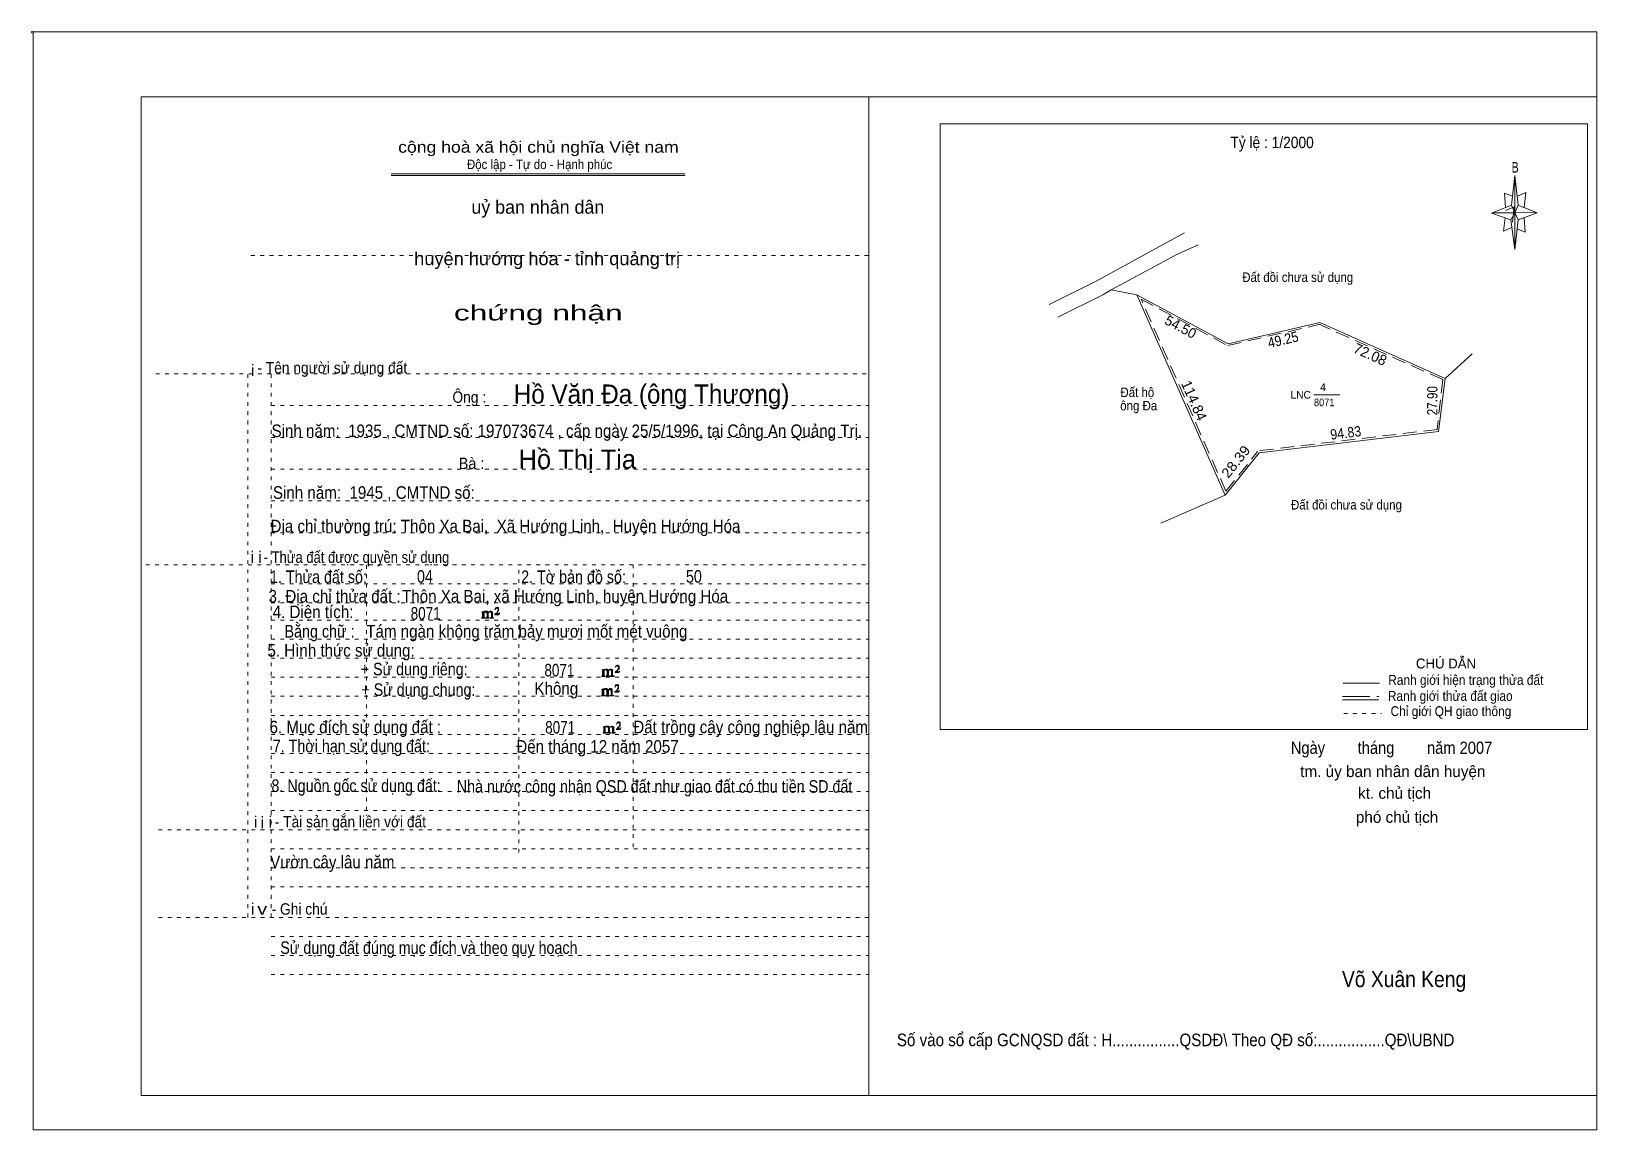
# Model space of a CAD drawing. Header units: centimetres. Extents: x -1.6 to 39.5, y -3.3 to 25.5.
import ezdxf
from ezdxf.enums import TextEntityAlignment as Align

# ---------------------------------------------------------------- set-up
doc = ezdxf.new("R2010")
doc.units = ezdxf.units.CM
doc.header["$LTSCALE"] = 0.12
for name, pattern in [('DOTTED', [1.5, 0.3, -1.2]), ('LONG_DASHED', [7.5, 6, -1.5]), ('MEDIUM_DASHED', [4.5, 3, -1.5])]:
    doc.linetypes.add(name, pattern=pattern)
for name, color, linetype, lineweight in [('1', 7, 'DOTTED', 13), ('10', 7, 'Continuous', 13), ('4', 7, 'Continuous', 13), ('5', 7, 'Continuous', 13), ('50', 7, 'Continuous', 13)]:
    doc.layers.add(name, color=color, linetype=linetype, lineweight=lineweight)

msp = doc.modelspace()

# ---------------------------------------------------------------- hatches: boundary and pattern name
at = {"layer": '50'}
for points in [[(10.27, 10.13), (10.27, 10.12), (10.27, 10.11), (10.25, 10.11), (10.24, 10.11), (10.24, 10.1), (10.33, 10.1), (10.33, 10.11), (10.32, 10.11), (10.31, 10.11), (10.31, 10.12), (10.31, 10.13), (10.31, 10.24), (10.31, 10.25), (10.32, 10.26), (10.34, 10.26), (10.35, 10.26), (10.36, 10.26), (10.37, 10.25), (10.39, 10.22), (10.39, 10.13), (10.37, 10.12), (10.37, 10.11), (10.36, 10.11), (10.35, 10.11), (10.35, 10.1), (10.44, 10.1), (10.44, 10.11), (10.43, 10.11), (10.42, 10.11), (10.42, 10.12), (10.42, 10.13), (10.42, 10.24), (10.44, 10.26), (10.45, 10.26), (10.46, 10.26), (10.49, 10.26), (10.49, 10.25), (10.5, 10.24), (10.5, 10.22), (10.5, 10.13), (10.5, 10.12), (10.49, 10.11), (10.49, 10.11), (10.47, 10.11), (10.47, 10.1), (10.56, 10.1), (10.56, 10.11), (10.55, 10.11), (10.54, 10.11), (10.53, 10.12), (10.53, 10.13), (10.53, 10.2), (10.53, 10.25), (10.53, 10.26), (10.52, 10.27), (10.5, 10.28), (10.47, 10.28), (10.46, 10.28), (10.44, 10.27), (10.41, 10.25), (10.41, 10.26), (10.4, 10.28), (10.39, 10.28), (10.37, 10.28), (10.35, 10.28), (10.34, 10.28), (10.32, 10.26), (10.31, 10.26), (10.31, 10.25), (10.31, 10.25), (10.31, 10.26), (10.31, 10.28), (10.24, 10.26), (10.24, 10.26), (10.25, 10.26), (10.27, 10.25), (10.27, 10.24), (10.27, 10.23)], [(10.69, 10.19), (10.72, 10.24), (10.72, 10.24), (10.71, 10.22), (10.69, 10.22), (10.68, 10.22), (10.63, 10.22), (10.66, 10.26), (10.67, 10.27), (10.69, 10.28), (10.69, 10.3), (10.69, 10.32), (10.69, 10.34), (10.69, 10.35), (10.69, 10.37), (10.68, 10.38), (10.67, 10.38), (10.66, 10.39), (10.65, 10.39), (10.63, 10.38), (10.63, 10.38), (10.62, 10.37), (10.61, 10.35), (10.59, 10.33), (10.61, 10.33), (10.61, 10.35), (10.62, 10.35), (10.63, 10.36), (10.65, 10.36), (10.66, 10.36), (10.67, 10.35), (10.68, 10.35), (10.68, 10.32), (10.68, 10.3), (10.66, 10.28), (10.66, 10.26), (10.65, 10.25), (10.59, 10.2), (10.59, 10.19)], [(13.42, 8.61), (13.42, 8.6), (13.42, 8.59), (13.41, 8.59), (13.4, 8.59), (13.4, 8.57), (13.48, 8.57), (13.48, 8.59), (13.47, 8.59), (13.46, 8.59), (13.46, 8.6), (13.46, 8.61), (13.46, 8.72), (13.46, 8.73), (13.47, 8.74), (13.5, 8.74), (13.51, 8.74), (13.52, 8.74), (13.53, 8.73), (13.54, 8.69), (13.54, 8.61), (13.53, 8.6), (13.53, 8.59), (13.52, 8.59), (13.51, 8.59), (13.51, 8.57), (13.6, 8.57), (13.6, 8.59), (13.58, 8.59), (13.57, 8.59), (13.57, 8.6), (13.57, 8.61), (13.57, 8.72), (13.6, 8.74), (13.61, 8.74), (13.62, 8.74), (13.64, 8.74), (13.64, 8.73), (13.65, 8.72), (13.65, 8.69), (13.65, 8.61), (13.65, 8.6), (13.64, 8.59), (13.64, 8.59), (13.63, 8.59), (13.63, 8.57), (13.72, 8.57), (13.72, 8.59), (13.7, 8.59), (13.69, 8.59), (13.68, 8.6), (13.68, 8.61), (13.68, 8.68), (13.68, 8.73), (13.68, 8.74), (13.67, 8.75), (13.65, 8.76), (13.63, 8.76), (13.62, 8.76), (13.6, 8.75), (13.56, 8.73), (13.56, 8.74), (13.55, 8.76), (13.54, 8.76), (13.53, 8.76), (13.51, 8.76), (13.5, 8.76), (13.47, 8.74), (13.46, 8.74), (13.46, 8.73), (13.46, 8.73), (13.46, 8.74), (13.46, 8.76), (13.4, 8.74), (13.4, 8.74), (13.41, 8.74), (13.42, 8.73), (13.42, 8.72), (13.42, 8.71)], [(13.85, 8.67), (13.87, 8.72), (13.87, 8.72), (13.86, 8.69), (13.85, 8.69), (13.84, 8.69), (13.78, 8.69), (13.82, 8.74), (13.83, 8.75), (13.85, 8.76), (13.85, 8.78), (13.85, 8.79), (13.85, 8.82), (13.85, 8.83), (13.85, 8.85), (13.84, 8.86), (13.83, 8.86), (13.82, 8.87), (13.8, 8.87), (13.78, 8.86), (13.78, 8.86), (13.77, 8.85), (13.76, 8.83), (13.75, 8.81), (13.76, 8.81), (13.76, 8.83), (13.77, 8.83), (13.78, 8.84), (13.8, 8.84), (13.82, 8.84), (13.83, 8.83), (13.84, 8.83), (13.84, 8.79), (13.84, 8.78), (13.82, 8.76), (13.82, 8.74), (13.8, 8.73), (13.75, 8.68), (13.75, 8.67)], [(13.41, 8.09), (13.41, 8.08), (13.41, 8.07), (13.4, 8.07), (13.39, 8.07), (13.39, 8.06), (13.48, 8.06), (13.48, 8.07), (13.47, 8.07), (13.45, 8.07), (13.45, 8.08), (13.45, 8.09), (13.45, 8.2), (13.45, 8.21), (13.47, 8.23), (13.49, 8.23), (13.5, 8.23), (13.51, 8.23), (13.52, 8.21), (13.53, 8.18), (13.53, 8.09), (13.52, 8.08), (13.52, 8.07), (13.51, 8.07), (13.5, 8.07), (13.5, 8.06), (13.59, 8.06), (13.59, 8.07), (13.58, 8.07), (13.57, 8.07), (13.57, 8.08), (13.57, 8.09), (13.57, 8.2), (13.59, 8.23), (13.6, 8.23), (13.61, 8.23), (13.63, 8.23), (13.63, 8.21), (13.64, 8.2), (13.64, 8.18), (13.64, 8.09), (13.64, 8.08), (13.63, 8.07), (13.63, 8.07), (13.62, 8.07), (13.62, 8.06), (13.71, 8.06), (13.71, 8.07), (13.7, 8.07), (13.69, 8.07), (13.67, 8.08), (13.67, 8.09), (13.67, 8.17), (13.67, 8.21), (13.67, 8.23), (13.66, 8.24), (13.64, 8.25), (13.62, 8.25), (13.61, 8.25), (13.59, 8.24), (13.55, 8.21), (13.55, 8.23), (13.54, 8.25), (13.53, 8.25), (13.52, 8.25), (13.5, 8.25), (13.49, 8.25), (13.47, 8.23), (13.45, 8.23), (13.45, 8.21), (13.45, 8.21), (13.45, 8.23), (13.45, 8.25), (13.39, 8.23), (13.39, 8.23), (13.4, 8.23), (13.41, 8.21), (13.41, 8.2), (13.41, 8.19)], [(13.84, 8.16), (13.86, 8.2), (13.86, 8.2), (13.85, 8.18), (13.84, 8.18), (13.83, 8.18), (13.77, 8.18), (13.81, 8.23), (13.82, 8.24), (13.84, 8.25), (13.84, 8.27), (13.84, 8.28), (13.84, 8.3), (13.84, 8.31), (13.84, 8.34), (13.83, 8.35), (13.82, 8.35), (13.81, 8.36), (13.8, 8.36), (13.77, 8.35), (13.77, 8.35), (13.76, 8.34), (13.75, 8.31), (13.74, 8.29), (13.75, 8.29), (13.75, 8.31), (13.76, 8.31), (13.77, 8.33), (13.8, 8.33), (13.81, 8.33), (13.82, 8.31), (13.83, 8.31), (13.83, 8.28), (13.83, 8.27), (13.81, 8.25), (13.81, 8.23), (13.8, 8.21), (13.74, 8.17), (13.74, 8.16)], [(13.45, 7.12), (13.45, 7.11), (13.45, 7.1), (13.44, 7.1), (13.43, 7.1), (13.43, 7.08), (13.51, 7.08), (13.51, 7.1), (13.5, 7.1), (13.49, 7.1), (13.49, 7.11), (13.49, 7.12), (13.49, 7.23), (13.49, 7.24), (13.5, 7.25), (13.53, 7.25), (13.54, 7.25), (13.55, 7.25), (13.56, 7.24), (13.57, 7.2), (13.57, 7.12), (13.56, 7.11), (13.56, 7.1), (13.55, 7.1), (13.54, 7.1), (13.54, 7.08), (13.63, 7.08), (13.63, 7.1), (13.61, 7.1), (13.6, 7.1), (13.6, 7.11), (13.6, 7.12), (13.6, 7.23), (13.63, 7.25), (13.64, 7.25), (13.65, 7.25), (13.67, 7.25), (13.67, 7.24), (13.68, 7.23), (13.68, 7.2), (13.68, 7.12), (13.68, 7.11), (13.67, 7.1), (13.67, 7.1), (13.66, 7.1), (13.66, 7.08), (13.75, 7.08), (13.75, 7.1), (13.73, 7.1), (13.72, 7.1), (13.71, 7.11), (13.71, 7.12), (13.71, 7.19), (13.71, 7.24), (13.71, 7.25), (13.7, 7.26), (13.68, 7.27), (13.66, 7.27), (13.65, 7.27), (13.63, 7.26), (13.59, 7.24), (13.59, 7.25), (13.58, 7.27), (13.57, 7.27), (13.56, 7.27), (13.54, 7.27), (13.53, 7.27), (13.5, 7.25), (13.49, 7.25), (13.49, 7.24), (13.49, 7.24), (13.49, 7.25), (13.49, 7.27), (13.43, 7.25), (13.43, 7.25), (13.44, 7.25), (13.45, 7.24), (13.45, 7.23), (13.45, 7.22)], [(13.88, 7.18), (13.9, 7.23), (13.9, 7.23), (13.89, 7.2), (13.88, 7.2), (13.87, 7.2), (13.81, 7.2), (13.85, 7.25), (13.86, 7.26), (13.88, 7.27), (13.88, 7.29), (13.88, 7.3), (13.88, 7.33), (13.88, 7.34), (13.88, 7.36), (13.87, 7.37), (13.86, 7.37), (13.85, 7.38), (13.83, 7.38), (13.81, 7.37), (13.81, 7.37), (13.8, 7.36), (13.79, 7.34), (13.78, 7.32), (13.79, 7.32), (13.79, 7.34), (13.8, 7.34), (13.81, 7.35), (13.83, 7.35), (13.85, 7.35), (13.86, 7.34), (13.87, 7.34), (13.87, 7.3), (13.87, 7.29), (13.85, 7.27), (13.85, 7.25), (13.83, 7.24), (13.78, 7.19), (13.78, 7.18)]]:
    msp.add_hatch(color=256, dxfattribs=at).paths.add_polyline_path(points)

# ---------------------------------------------------------------- linework, layer by layer
at = {"layer": '1', "linetype": 'Continuous'}
for p, q in [((1.31, -2.42), (1.31, 23.78)), ((1.31, 23.78), (39.51, 23.78)), ((20.41, -2.42), (20.41, 23.78)), ((39.51, -2.42), (39.51, 23.78)), ((7.87, 21.76), (15.58, 21.76)), ((7.87, 21.71), (15.59, 21.71)), ((37.26, 20.55), (36.75, 20.72)), ((1.31, -2.42), (39.51, -2.42))]:
    msp.add_line(p, q, dxfattribs=at)
at = {"layer": '1'}
for p, q in [((4.19, 19.61), (20.41, 19.61)), ((1.69, 16.51), (20.41, 16.51)), ((4.11, 2.25), (4.11, 16.51)), ((4.72, 2.25), (4.72, 16.51)), ((4.72, 15.68), (20.41, 15.68)), ((4.72, 14.84), (20.41, 14.84)), ((4.72, 14.01), (20.41, 14.01)), ((4.72, 13.18), (20.41, 13.18)), ((4.72, 12.34), (20.41, 12.34)), ((1.43, 11.5), (20.41, 11.5)), ((7.22, 5.05), (7.22, 11.5)), ((11.22, 3.95), (11.22, 11.5)), ((14.22, 4.09), (14.22, 11.5)), ((4.72, 11), (20.41, 11)), ((4.72, 10.5), (20.41, 10.5)), ((4.72, 10.05), (20.41, 10.05)), ((4.72, 9.55), (20.41, 9.55)), ((4.72, 9.05), (20.41, 9.05)), ((4.72, 8.55), (20.41, 8.55)), ((4.72, 8.05), (20.41, 8.05)), ((4.72, 7.55), (20.41, 7.55)), ((4.72, 7.05), (20.41, 7.05)), ((4.72, 6.55), (20.41, 6.55)), ((4.72, 6.05), (20.41, 6.05)), ((4.72, 5.55), (20.41, 5.55)), ((4.72, 5.05), (20.41, 5.05)), ((1.76, 4.55), (20.41, 4.55)), ((4.72, 4.05), (20.41, 4.05)), ((4.72, 3.55), (20.41, 3.55)), ((4.72, 3.05), (20.41, 3.05)), ((1.76, 2.25), (20.41, 2.25)), ((4.72, 1.75), (20.41, 1.75)), ((4.72, 1.25), (20.41, 1.25)), ((4.72, 0.75), (20.41, 0.75))]:
    msp.add_line(p, q, dxfattribs=at)
at = {"layer": '1', "linetype": 'Continuous'}
msp.add_lwpolyline([(-1.53, -3.32), (39.51, -3.32), (39.51, 25.48), (-1.53, 25.48)], close=True, dxfattribs=at)
msp.add_lwpolyline([(37.27, 20.35), (37.06, 20.25), (37.11, 20.6)], dxfattribs=at)
at = {"layer": '10'}
for p, q in [((28.49, 19.64), (29.05, 19.89)), ((26.77, 18.71), (27.44, 18.58)), ((29.76, 13.33), (27.44, 18.58)), ((35.53, 16.39), (32.24, 17.86)), ((36.24, 17.03), (35.53, 16.39)), ((32.09, 15.96), (32.77, 15.96)), ((29.76, 13.33), (30.65, 14.44)), ((28.07, 12.59), (29.76, 13.33))]:
    msp.add_line(p, q, dxfattribs=at)
at = {"layer": '10', "linetype": 'MEDIUM_DASHED'}
for p, q in [((29.78, 13.43), (27.55, 18.47)), ((35.47, 16.36), (32.22, 17.81)), ((29.78, 13.43), (30.61, 14.47))]:
    msp.add_line(p, q, dxfattribs=at)
at = {"layer": '10'}
for points in [[(28.69, 20.21), (26.37, 18.94), (25.14, 18.33)], [(25.37, 18), (26.55, 18.58), (26.77, 18.71), (28.49, 19.64)], [(27.44, 18.58), (29.84, 17.3), (32.24, 17.86)], [(35.53, 16.39), (35.36, 15), (30.65, 14.44)]]:
    msp.add_lwpolyline(points, dxfattribs=at)
at = {"layer": '10', "linetype": 'MEDIUM_DASHED'}
for points in [[(27.55, 18.47), (29.83, 17.25), (32.25, 17.81)], [(35.47, 16.36), (35.32, 15.05), (30.64, 14.49)]]:
    msp.add_lwpolyline(points, dxfattribs=at)
at = {"layer": '4'}
for p, q in [((32.86, 8.39), (33.81, 8.39)), ((32.84, 7.96), (33.79, 7.96))]:
    msp.add_line(p, q, dxfattribs=at)
at = {"layer": '4', "linetype": 'LONG_DASHED'}
msp.add_line((32.84, 8.04), (33.79, 8.04), dxfattribs=at)
at = {"layer": '4', "linetype": 'DOTTED'}
msp.add_line((32.87, 7.6), (33.86, 7.6), dxfattribs=at)
at = {"layer": '4'}
msp.add_lwpolyline([(22.28, 23.07), (39.27, 23.07), (39.27, 7.18), (22.28, 7.18)], close=True, dxfattribs=at)
msp.add_circle((-1.55, 25.47), 0.025, dxfattribs=at)
at = {"layer": '5'}
for p, q in [((37.27, 20.93), (37.36, 21.71)), ((37.45, 20.55), (37.36, 19.77)), ((37.45, 20.93), (37.95, 20.73)), ((37.61, 20.61), (37.63, 20.23)), ((37.63, 20.23), (37.42, 20.31))]:
    msp.add_line(p, q, dxfattribs=at)
for points in [[(37.36, 21.71), (37.45, 20.93), (37.36, 20.73)], [(37.36, 20.73), (36.77, 20.73), (37.27, 20.93), (37.45, 20.55), (37.95, 20.73), (37.36, 20.75)], [(37.36, 20.73), (37.36, 19.77), (37.26, 20.55)]]:
    msp.add_lwpolyline(points, close=True, dxfattribs=at)
for points in [[(37.3, 21.17), (37.09, 21.25), (37.12, 20.87)], [(37.43, 21.17), (37.65, 21.27), (37.61, 20.87)], [(37.36, 20.73), (37.27, 20.93), (36.77, 20.73)], [(37.12, 20.79), (37.34, 20.89), (37.3, 20.49)], [(37.36, 20.73), (37.45, 20.55), (37.95, 20.73)]]:
    msp.add_lwpolyline(points, dxfattribs=at)
at = {"layer": '50'}
for points in [[(10.27, 10.13), (10.27, 10.12), (10.27, 10.11), (10.25, 10.11), (10.24, 10.11), (10.24, 10.1), (10.33, 10.1), (10.33, 10.11), (10.32, 10.11), (10.31, 10.11), (10.31, 10.12), (10.31, 10.13), (10.31, 10.24), (10.31, 10.25), (10.32, 10.26), (10.34, 10.26), (10.35, 10.26), (10.36, 10.26), (10.37, 10.25), (10.39, 10.22), (10.39, 10.13), (10.37, 10.12), (10.37, 10.11), (10.36, 10.11), (10.35, 10.11), (10.35, 10.1), (10.44, 10.1), (10.44, 10.11), (10.43, 10.11), (10.42, 10.11), (10.42, 10.12), (10.42, 10.13), (10.42, 10.24), (10.44, 10.26), (10.45, 10.26), (10.46, 10.26), (10.49, 10.26), (10.49, 10.25), (10.5, 10.24), (10.5, 10.22), (10.5, 10.13), (10.5, 10.12), (10.49, 10.11), (10.49, 10.11), (10.47, 10.11), (10.47, 10.1), (10.56, 10.1), (10.56, 10.11), (10.55, 10.11), (10.54, 10.11), (10.53, 10.12), (10.53, 10.13), (10.53, 10.2), (10.53, 10.25), (10.53, 10.26), (10.52, 10.27), (10.5, 10.28), (10.47, 10.28), (10.46, 10.28), (10.44, 10.27), (10.41, 10.25), (10.41, 10.26), (10.4, 10.28), (10.39, 10.28), (10.37, 10.28), (10.35, 10.28), (10.34, 10.28), (10.32, 10.26), (10.31, 10.26), (10.31, 10.25), (10.31, 10.25), (10.31, 10.26), (10.31, 10.28), (10.24, 10.26), (10.24, 10.26), (10.25, 10.26), (10.27, 10.25), (10.27, 10.24), (10.27, 10.23)], [(10.69, 10.19), (10.72, 10.24), (10.72, 10.24), (10.71, 10.22), (10.69, 10.22), (10.68, 10.22), (10.63, 10.22), (10.66, 10.26), (10.67, 10.27), (10.69, 10.28), (10.69, 10.3), (10.69, 10.32), (10.69, 10.34), (10.69, 10.35), (10.69, 10.37), (10.68, 10.38), (10.67, 10.38), (10.66, 10.39), (10.65, 10.39), (10.63, 10.38), (10.63, 10.38), (10.62, 10.37), (10.61, 10.35), (10.59, 10.33), (10.61, 10.33), (10.61, 10.35), (10.62, 10.35), (10.63, 10.36), (10.65, 10.36), (10.66, 10.36), (10.67, 10.35), (10.68, 10.35), (10.68, 10.32), (10.68, 10.3), (10.66, 10.28), (10.66, 10.26), (10.65, 10.25), (10.59, 10.2), (10.59, 10.19)], [(13.42, 8.61), (13.42, 8.6), (13.42, 8.59), (13.41, 8.59), (13.4, 8.59), (13.4, 8.57), (13.48, 8.57), (13.48, 8.59), (13.47, 8.59), (13.46, 8.59), (13.46, 8.6), (13.46, 8.61), (13.46, 8.72), (13.46, 8.73), (13.47, 8.74), (13.5, 8.74), (13.51, 8.74), (13.52, 8.74), (13.53, 8.73), (13.54, 8.69), (13.54, 8.61), (13.53, 8.6), (13.53, 8.59), (13.52, 8.59), (13.51, 8.59), (13.51, 8.57), (13.6, 8.57), (13.6, 8.59), (13.58, 8.59), (13.57, 8.59), (13.57, 8.6), (13.57, 8.61), (13.57, 8.72), (13.6, 8.74), (13.61, 8.74), (13.62, 8.74), (13.64, 8.74), (13.64, 8.73), (13.65, 8.72), (13.65, 8.69), (13.65, 8.61), (13.65, 8.6), (13.64, 8.59), (13.64, 8.59), (13.63, 8.59), (13.63, 8.57), (13.72, 8.57), (13.72, 8.59), (13.7, 8.59), (13.69, 8.59), (13.68, 8.6), (13.68, 8.61), (13.68, 8.68), (13.68, 8.73), (13.68, 8.74), (13.67, 8.75), (13.65, 8.76), (13.63, 8.76), (13.62, 8.76), (13.6, 8.75), (13.56, 8.73), (13.56, 8.74), (13.55, 8.76), (13.54, 8.76), (13.53, 8.76), (13.51, 8.76), (13.5, 8.76), (13.47, 8.74), (13.46, 8.74), (13.46, 8.73), (13.46, 8.73), (13.46, 8.74), (13.46, 8.76), (13.4, 8.74), (13.4, 8.74), (13.41, 8.74), (13.42, 8.73), (13.42, 8.72), (13.42, 8.71)], [(13.85, 8.67), (13.87, 8.72), (13.87, 8.72), (13.86, 8.69), (13.85, 8.69), (13.84, 8.69), (13.78, 8.69), (13.82, 8.74), (13.83, 8.75), (13.85, 8.76), (13.85, 8.78), (13.85, 8.79), (13.85, 8.82), (13.85, 8.83), (13.85, 8.85), (13.84, 8.86), (13.83, 8.86), (13.82, 8.87), (13.8, 8.87), (13.78, 8.86), (13.78, 8.86), (13.77, 8.85), (13.76, 8.83), (13.75, 8.81), (13.76, 8.81), (13.76, 8.83), (13.77, 8.83), (13.78, 8.84), (13.8, 8.84), (13.82, 8.84), (13.83, 8.83), (13.84, 8.83), (13.84, 8.79), (13.84, 8.78), (13.82, 8.76), (13.82, 8.74), (13.8, 8.73), (13.75, 8.68), (13.75, 8.67)], [(13.41, 8.09), (13.41, 8.08), (13.41, 8.07), (13.4, 8.07), (13.39, 8.07), (13.39, 8.06), (13.48, 8.06), (13.48, 8.07), (13.47, 8.07), (13.45, 8.07), (13.45, 8.08), (13.45, 8.09), (13.45, 8.2), (13.45, 8.21), (13.47, 8.23), (13.49, 8.23), (13.5, 8.23), (13.51, 8.23), (13.52, 8.21), (13.53, 8.18), (13.53, 8.09), (13.52, 8.08), (13.52, 8.07), (13.51, 8.07), (13.5, 8.07), (13.5, 8.06), (13.59, 8.06), (13.59, 8.07), (13.58, 8.07), (13.57, 8.07), (13.57, 8.08), (13.57, 8.09), (13.57, 8.2), (13.59, 8.23), (13.6, 8.23), (13.61, 8.23), (13.63, 8.23), (13.63, 8.21), (13.64, 8.2), (13.64, 8.18), (13.64, 8.09), (13.64, 8.08), (13.63, 8.07), (13.63, 8.07), (13.62, 8.07), (13.62, 8.06), (13.71, 8.06), (13.71, 8.07), (13.7, 8.07), (13.69, 8.07), (13.67, 8.08), (13.67, 8.09), (13.67, 8.17), (13.67, 8.21), (13.67, 8.23), (13.66, 8.24), (13.64, 8.25), (13.62, 8.25), (13.61, 8.25), (13.59, 8.24), (13.55, 8.21), (13.55, 8.23), (13.54, 8.25), (13.53, 8.25), (13.52, 8.25), (13.5, 8.25), (13.49, 8.25), (13.47, 8.23), (13.45, 8.23), (13.45, 8.21), (13.45, 8.21), (13.45, 8.23), (13.45, 8.25), (13.39, 8.23), (13.39, 8.23), (13.4, 8.23), (13.41, 8.21), (13.41, 8.2), (13.41, 8.19)], [(13.84, 8.16), (13.86, 8.2), (13.86, 8.2), (13.85, 8.18), (13.84, 8.18), (13.83, 8.18), (13.77, 8.18), (13.81, 8.23), (13.82, 8.24), (13.84, 8.25), (13.84, 8.27), (13.84, 8.28), (13.84, 8.3), (13.84, 8.31), (13.84, 8.34), (13.83, 8.35), (13.82, 8.35), (13.81, 8.36), (13.8, 8.36), (13.77, 8.35), (13.77, 8.35), (13.76, 8.34), (13.75, 8.31), (13.74, 8.29), (13.75, 8.29), (13.75, 8.31), (13.76, 8.31), (13.77, 8.33), (13.8, 8.33), (13.81, 8.33), (13.82, 8.31), (13.83, 8.31), (13.83, 8.28), (13.83, 8.27), (13.81, 8.25), (13.81, 8.23), (13.8, 8.21), (13.74, 8.17), (13.74, 8.16)], [(13.45, 7.12), (13.45, 7.11), (13.45, 7.1), (13.44, 7.1), (13.43, 7.1), (13.43, 7.08), (13.51, 7.08), (13.51, 7.1), (13.5, 7.1), (13.49, 7.1), (13.49, 7.11), (13.49, 7.12), (13.49, 7.23), (13.49, 7.24), (13.5, 7.25), (13.53, 7.25), (13.54, 7.25), (13.55, 7.25), (13.56, 7.24), (13.57, 7.2), (13.57, 7.12), (13.56, 7.11), (13.56, 7.1), (13.55, 7.1), (13.54, 7.1), (13.54, 7.08), (13.63, 7.08), (13.63, 7.1), (13.61, 7.1), (13.6, 7.1), (13.6, 7.11), (13.6, 7.12), (13.6, 7.23), (13.63, 7.25), (13.64, 7.25), (13.65, 7.25), (13.67, 7.25), (13.67, 7.24), (13.68, 7.23), (13.68, 7.2), (13.68, 7.12), (13.68, 7.11), (13.67, 7.1), (13.67, 7.1), (13.66, 7.1), (13.66, 7.08), (13.75, 7.08), (13.75, 7.1), (13.73, 7.1), (13.72, 7.1), (13.71, 7.11), (13.71, 7.12), (13.71, 7.19), (13.71, 7.24), (13.71, 7.25), (13.7, 7.26), (13.68, 7.27), (13.66, 7.27), (13.65, 7.27), (13.63, 7.26), (13.59, 7.24), (13.59, 7.25), (13.58, 7.27), (13.57, 7.27), (13.56, 7.27), (13.54, 7.27), (13.53, 7.27), (13.5, 7.25), (13.49, 7.25), (13.49, 7.24), (13.49, 7.24), (13.49, 7.25), (13.49, 7.27), (13.43, 7.25), (13.43, 7.25), (13.44, 7.25), (13.45, 7.24), (13.45, 7.23), (13.45, 7.22)], [(13.88, 7.18), (13.9, 7.23), (13.9, 7.23), (13.89, 7.2), (13.88, 7.2), (13.87, 7.2), (13.81, 7.2), (13.85, 7.25), (13.86, 7.26), (13.88, 7.27), (13.88, 7.29), (13.88, 7.3), (13.88, 7.33), (13.88, 7.34), (13.88, 7.36), (13.87, 7.37), (13.86, 7.37), (13.85, 7.38), (13.83, 7.38), (13.81, 7.37), (13.81, 7.37), (13.8, 7.36), (13.79, 7.34), (13.78, 7.32), (13.79, 7.32), (13.79, 7.34), (13.8, 7.34), (13.81, 7.35), (13.83, 7.35), (13.85, 7.35), (13.86, 7.34), (13.87, 7.34), (13.87, 7.3), (13.87, 7.29), (13.85, 7.27), (13.85, 7.25), (13.83, 7.24), (13.78, 7.19), (13.78, 7.18)]]:
    msp.add_lwpolyline(points, close=True, dxfattribs=at)

# ---------------------------------------------------------------- texts
at = {"layer": '1'}
for s, height, width, p in [('cộng hoà xã hội chủ nghĩa Việt nam', 0.3, 1.15, (11.735, 22.31)), ('Độc lập - Tự do - Hạnh phúc', 0.25, 0.9, (11.765, 21.88)), ('chứng nhận', 0.4, 1.55, (11.73, 17.91)), ('- Tên người sử dụng đất', 0.3, 0.9, (6.325, 16.52)), ('- Thửa đất được quyền sử dụng', 0.3, 0.85, (6.96, 11.55)), ('- Tài sản gắn liền với đất ', 0.3, 0.9, (6.85, 4.61)), ('v', 0.3, 1.3, (4.485, 2.32)), ('- Ghi chú', 0.3, 0.9, (5.465, 2.32))]:
    msp.add_text(s, height=height, dxfattribs=dict(at, width=width)).set_placement(p, align=Align.CENTER)
for s, height, p in [('uỷ ban nhân dân', 0.35, (11.72, 20.71)), ('i', 0.3, (4.235, 16.45)), ('i', 0.3, (4.225, 11.55)), ('i', 0.3, (4.425, 11.55)), ('i', 0.3, (4.315, 4.6)), ('i', 0.3, (4.485, 4.59)), ('i', 0.3, (4.695, 4.6)), ('i', 0.3, (4.235, 2.32))]:
    msp.add_text(s, height=height, dxfattribs=at).set_placement(p, align=Align.CENTER)
at = {"layer": '10'}
for s, height, width, p in [('Tỷ lệ : 1/2000', 0.3, 0.9, (30.99, 22.43)), ('Đất đồi chưa sử dụng ', 0.25, 0.9, (31.705, 18.92)), ('Hồ Văn Đa (ông Thương)', 0.5, 0.95, (14.705, 15.73)), ('Đất hộ ', 0.25, 0.9, (27.495, 15.9)), ('ông Đa', 0.25, 0.9, (27.49, 15.55)), ('Đất đồi chưa sử dụng ', 0.25, 0.9, (32.985, 12.95)), ('Võ Xuân Keng', 0.42, 0.9, (34.455, 0.42))]:
    msp.add_text(s, height=height, dxfattribs=dict(at, width=width)).set_placement(p, align=Align.CENTER)
for s, height, rotation, p in [('54.50', 0.26, 331.85, (28.529, 17.627)), ('72.08', 0.27, 335.971, (33.51, 16.897)), ('114.84', 0.27, 293.869, (28.819, 15.755))]:
    msp.add_text(s, height=height, rotation=rotation, dxfattribs=at).set_placement(p, align=Align.CENTER)
for s, height, rotation, width, p in [('49.25', 0.2699, 13.133, 0.9, (31.309, 17.276)), ('27.90', 0.27, 90, 0.85, (35.33, 15.805)), ('94.83', 0.27, 6.837, 0.9, (32.939, 14.828)), ('28.39', 0.26, 51.378, 1.1, (30.139, 14.124))]:
    msp.add_text(s, height=height, rotation=rotation, dxfattribs=dict(at, width=width)).set_placement(p, align=Align.CENTER)
msp.add_text('LNC', height=0.2, dxfattribs=at).set_placement((32.01, 15.86), align=Align.RIGHT)
for s, width, p in [('4', 1.05, (32.25, 16.06)), ('8071', 0.9, (32.09, 15.66))]:
    msp.add_text(s, height=0.2, dxfattribs=dict(at, width=width)).set_placement(p)
msp.add_text('Hồ Thị Tia', height=0.5, dxfattribs=at).set_placement((12.755, 14.02), align=Align.CENTER)
at = {"layer": '4'}
msp.add_text('CHÚ DẪN', height=0.2591, dxfattribs=at).set_placement((35.555, 8.78), align=Align.CENTER)
at = {"layer": '4', "width": 0.9}
for s, p in [('Ranh giới hiện trạng thửa đất', (36.075, 8.35)), ('Ranh giới thửa đất giao ', (35.71, 7.93)), ('Chỉ giới QH giao thông', (35.685, 7.53))]:
    msp.add_text(s, height=0.2591, dxfattribs=at).set_placement(p, align=Align.CENTER)
at = {"layer": '5', "width": 0.75}
msp.add_text('B', height=0.276, dxfattribs=at).set_placement((37.37, 21.79), align=Align.CENTER)
at = {"layer": '50'}
for s, height, width, p in [('  huyện hướng hóa - tỉnh quảng trị', 0.34, 1.05, (11.83, 19.36)), ('Ông :', 0.3, 0.9, (9.92, 15.75)), ('Sinh năm:  1935 , CMTND số: 197073674 , cấp ngày 25/5/1996, tại Công An Quảng Trị.', 0.33, 0.9, (12.48, 14.85)), ('Bà :', 0.3, 0.95, (9.98, 14.01)), ('Sinh năm:  1945 , CMTND số:  ', 0.33, 0.9, (7.525, 13.23)), ('Địa chỉ thường trú: Thôn Xa Bai,  Xã Hướng Linh,  Huyện Hướng Hóa', 0.33, 0.9, (10.87, 12.35)), ('1. Thửa đất số:  ', 0.33, 0.85, (6.065, 11.02)), ('04', 0.33, 0.85, (8.755, 11.03)), ('2. Tờ bản đồ số:  ', 0.33, 0.85, (12.76, 11.02)), ('50', 0.33, 0.85, (15.815, 11.03)), ('3. Địa chỉ thửa đất : ', 0.33, 0.9, (6.44, 10.51)), ('Thôn Xa Bai, xã Hướng Linh, huyện Hướng Hóa', 0.33, 0.9, (12.435, 10.51)), ('4. Diện tích: ', 0.33, 0.9, (5.875, 10.1)), ('8071', 0.33, 0.8, (8.775, 10.06)), ('Bằng chữ :', 0.33, 0.85, (5.99, 9.59)), ('Tám ngàn không trăm bảy mươi mốt mét vuông', 0.33, 0.9, (11.43, 9.59)), ('5. Hình thức sử dụng:', 0.33, 0.9, (6.555, 9.09)), ('+ Sử dụng riêng:', 0.33, 0.85, (8.475, 8.6)), ('8071', 0.33, 0.8, (12.285, 8.57)), ('+ Sử dụng chung:', 0.33, 0.85, (8.585, 8.06)), ('Không', 0.33, 0.9, (12.205, 8.09)), ('6. Mục đích sử dụng đất :', 0.33, 0.9, (6.93, 7.08)), ('8071', 0.33, 0.8, (12.305, 7.07)), ('Đất trồng cây công nghiệp lâu năm', 0.33, 0.9, (17.305, 7.08)), ('7. Thời hạn sử dụng đất:', 0.33, 0.85, (6.825, 6.58)), ('Đến tháng 12 năm 2057', 0.33, 0.9, (13.285, 6.57)), ('Ngày        tháng        năm 2007', 0.32, 0.9, (34.125, 6.54)), ('8. Nguồn gốc sử dụng đất:', 0.33, 0.85, (6.95, 5.54)), ('Nhà nước công nhận QSD đất như giao đất có thu tiền SD đất ', 0.33, 0.85, (14.835, 5.52)), ('Vườn cây lâu năm', 0.33, 0.9, (6.325, 3.54)), ('Sử dụng đất đúng mục đích và theo quy hoạch', 0.33, 0.85, (8.86, 1.29)), ('Số vào sổ cấp GCNQSD đất : H................QSDĐ\\ Theo QĐ số:................QĐ\\UBND', 0.33, 0.9, (28.46, -1.13))]:
    msp.add_text(s, height=height, dxfattribs=dict(at, width=width)).set_placement(p, align=Align.CENTER)
for s, p in [('tm. ủy ban nhân dân huyện ', (34.215, 5.93)), ('kt. chủ tịch', (34.205, 5.36)), ('phó chủ tịch', (34.27, 4.73))]:
    msp.add_text(s, height=0.3, dxfattribs=at).set_placement(p, align=Align.CENTER)

doc.saveas('drawing.dxf')
